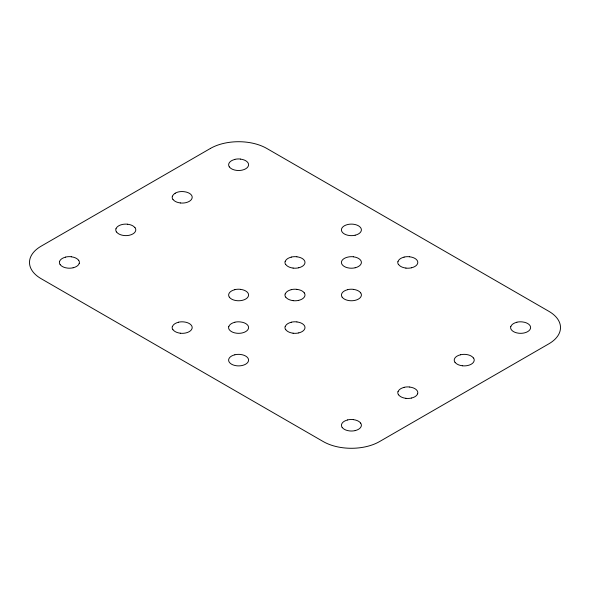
<?xml version="1.0" encoding="UTF-8"?>
<svg xmlns="http://www.w3.org/2000/svg" width="590" height="590" viewBox="0 0 590 590"><rect width="100%" height="100%" fill="white"/><g stroke="black" fill="none" stroke-linecap="round" stroke-linejoin="round"><path stroke-width="0.89" d="M60.165 264.615A9.934 5.73 0 0 0 67.481 268.089A10.001 5.775 0 0 0 73.138 267.772M59.612 261.37A9.934 5.73 0 0 1 65.63 257.144M65.63 257.063A10.001 5.775 0 0 1 71.287 256.746M78.654 260.249A10.001 5.775 0 0 1 79.208 263.516M79.171 263.538A9.927 5.73 0 0 1 73.16 267.757M71.309 256.82A9.927 5.73 0 0 1 78.625 260.293M60.143 264.6A10.001 5.775 0 0 1 59.597 261.333M116.636 232.04A9.927 5.73 0 0 0 123.944 235.506A10.001 5.775 0 0 0 129.542 235.204A9.927 5.73 0 0 0 135.575 230.97A10.001 5.775 0 0 0 135.058 227.688M116.518 232.018A10.001 5.775 0 0 1 115.972 228.758M116.001 228.773A9.927 5.73 0 0 1 122.012 224.547A10.001 5.775 0 0 1 127.691 224.222M127.632 224.23A9.927 5.73 0 0 1 134.94 227.703M180.348 202.945A9.927 5.73 0 0 1 173.04 199.472M172.494 196.234A9.927 5.73 0 0 1 175.23 193.262M180.289 202.96A10.001 5.775 0 0 0 185.946 202.643A9.927 5.73 0 0 0 191.979 198.402A10.001 5.775 0 0 0 191.462 195.12A9.927 5.73 0 0 0 184.124 191.691A10.001 5.775 0 0 0 178.446 191.934A9.927 5.73 0 0 0 175.142 193.232M172.922 199.457A10.001 5.775 0 0 1 172.376 196.19M229.377 166.918A9.927 5.73 0 0 0 236.693 170.392A10.001 5.775 0 0 0 242.35 170.075A9.927 5.73 0 0 0 248.383 165.842A10.008 5.775 0 0 0 247.837 162.575A9.927 5.73 0 0 0 240.521 159.13M234.842 159.455A9.927 5.73 0 0 0 228.832 163.673A10.001 5.775 0 0 0 229.318 166.889M234.842 159.366A10.001 5.775 0 0 1 240.499 159.049M342.185 427.44A9.927 5.73 0 0 0 349.501 430.906A10.001 5.775 0 0 0 355.128 430.612M347.65 419.969A9.927 5.73 0 0 0 341.64 424.195A10.001 5.775 0 0 0 342.163 427.425M360.645 423.089A10.001 5.775 0 0 1 361.191 426.356A9.927 5.73 0 0 1 355.18 430.582M347.621 419.91A10.001 5.775 0 0 1 353.277 419.593M353.329 419.638A9.927 5.73 0 0 1 360.645 423.111M417.595 393.796A9.927 5.73 0 0 1 411.584 398.014M405.964 398.331A9.927 5.73 0 0 1 398.648 394.858M398.102 391.613A9.927 5.73 0 0 1 404.113 387.394M409.733 387.077A9.927 5.73 0 0 1 417.049 390.55A10.001 5.775 0 0 1 417.624 393.781M411.562 398.029A10.001 5.775 0 0 1 405.905 398.346M398.538 394.843A10.001 5.775 0 0 1 397.992 391.576M404.054 387.328A10.001 5.775 0 0 1 409.711 387.011M462.368 365.763A9.927 5.73 0 0 1 455.052 362.297M462.309 365.778A10.001 5.775 0 0 0 467.966 365.461A9.927 5.73 0 0 0 473.999 361.228A10.001 5.775 0 0 0 473.505 357.96M454.971 362.297A10.001 5.775 0 0 1 454.425 359.03A9.927 5.73 0 0 1 460.436 354.811M460.488 354.782A10.001 5.775 0 0 1 466.144 354.465A9.927 5.73 0 0 1 473.372 357.96M510.851 326.499A9.927 5.73 0 0 1 516.862 322.28M510.8 326.447A10.001 5.775 0 0 0 511.346 329.714A9.927 5.73 0 0 0 518.713 333.217A10.001 5.775 0 0 0 524.37 332.9A9.927 5.73 0 0 0 530.403 328.667A10.001 5.775 0 0 0 529.857 325.4A9.927 5.73 0 0 0 522.541 321.948A10.001 5.775 0 0 0 516.862 322.192M342.185 297.183A9.927 5.73 0 0 0 349.501 300.649A10.001 5.775 0 0 0 355.158 300.332A9.927 5.73 0 0 0 361.191 296.099A10.001 5.775 0 0 0 360.674 292.817M347.65 289.712A9.927 5.73 0 0 0 341.64 293.938A10.001 5.775 0 0 0 342.163 297.168M347.65 289.638A10.001 5.775 0 0 1 353.307 289.321M353.336 289.38A9.927 5.73 0 0 1 360.645 292.854M298.776 300.325A9.927 5.73 0 0 0 304.787 296.099A10.001 5.775 0 0 0 304.241 292.832M293.156 300.642A9.927 5.73 0 0 1 285.84 297.168M285.294 293.923A9.927 5.73 0 0 1 291.305 289.697M296.925 289.38A9.927 5.73 0 0 1 304.241 292.854M298.717 300.354A10.001 5.775 0 0 1 293.06 300.671M285.693 297.168A10.001 5.775 0 0 1 285.147 293.901M291.217 289.646A10.001 5.775 0 0 1 296.873 289.329M228.832 326.499A9.927 5.73 0 0 1 234.842 322.28M228.773 326.447A10.001 5.775 0 0 0 229.318 329.714A9.927 5.73 0 0 0 236.693 333.217A10.001 5.775 0 0 0 242.35 332.9A9.927 5.73 0 0 0 248.383 328.667A10.008 5.775 0 0 0 247.837 325.4A9.927 5.73 0 0 0 240.521 321.956A10.001 5.775 0 0 0 234.842 322.192M355.128 267.786A10.001 5.775 0 0 1 349.472 268.103A9.927 5.73 0 0 1 342.185 264.615A10.001 5.775 0 0 1 341.617 261.333A9.927 5.73 0 0 1 347.65 257.151A10.001 5.775 0 0 1 353.277 256.768M355.18 267.757A9.934 5.738 0 0 0 361.191 263.538A10.001 5.775 0 0 0 360.645 260.271A9.934 5.738 0 0 0 353.329 256.812M411.584 267.757A9.927 5.73 0 0 0 417.595 263.538A10.001 5.775 0 0 0 417.049 260.271A9.927 5.73 0 0 0 409.733 256.82M405.964 268.074A9.927 5.73 0 0 1 398.656 264.6M398.102 261.355A9.927 5.73 0 0 1 404.121 257.137M411.532 267.786A10.001 5.775 0 0 1 405.876 268.103M398.508 264.6A10.001 5.775 0 0 1 397.962 261.333M404.025 257.085A10.001 5.775 0 0 1 409.681 256.768M298.776 267.757A9.927 5.73 0 0 0 304.787 263.538A10.001 5.775 0 0 0 304.241 260.271A9.927 5.73 0 0 0 296.925 256.82M293.156 268.074A9.927 5.73 0 0 1 285.84 264.6M285.294 261.355A9.927 5.73 0 0 1 291.305 257.137M298.724 267.786A10.001 5.775 0 0 1 293.068 268.103M285.707 264.6A10.001 5.775 0 0 1 285.162 261.333M291.224 257.085A10.001 5.775 0 0 1 296.881 256.768M355.128 235.218A10.001 5.775 0 0 1 349.472 235.535A9.927 5.73 0 0 1 342.185 232.047A10.001 5.775 0 0 1 341.617 228.773A9.934 5.738 0 0 1 347.635 224.547A10.001 5.775 0 0 1 353.307 224.222A9.927 5.73 0 0 1 360.623 227.688A10.001 5.775 0 0 1 361.191 230.97A9.927 5.73 0 0 1 355.18 235.189M234.872 354.782A10.001 5.775 0 0 1 240.528 354.465A9.927 5.73 0 0 1 247.815 357.953A10.001 5.775 0 0 1 248.383 361.228A9.927 5.73 0 0 1 242.372 365.453A10.001 5.775 0 0 1 236.693 365.778A9.927 5.73 0 0 1 229.377 362.312A10.001 5.775 0 0 1 228.809 359.03A9.927 5.73 0 0 1 234.82 354.811M298.776 332.885A9.927 5.73 0 0 0 304.787 328.667A10.001 5.775 0 0 0 304.241 325.4A9.927 5.73 0 0 0 296.925 321.948M293.156 333.203A9.927 5.73 0 0 1 285.84 329.729M285.294 326.484A9.927 5.73 0 0 1 291.305 322.265M298.724 332.915A10.001 5.775 0 0 1 293.068 333.232M285.707 329.729A10.001 5.775 0 0 1 285.162 326.469M291.224 322.214A10.001 5.775 0 0 1 296.881 321.897M180.348 333.203A9.927 5.73 0 0 1 173.032 329.729M172.479 326.484A9.927 5.73 0 0 1 178.497 322.265M180.26 333.232A10.001 5.775 0 0 0 185.916 332.915A9.927 5.73 0 0 0 191.979 328.667A10.001 5.775 0 0 0 191.433 325.4A9.927 5.73 0 0 0 184.117 321.948A10.001 5.775 0 0 0 178.409 322.214M172.892 329.729A10.001 5.775 0 0 1 172.346 326.462M229.377 297.183A9.927 5.73 0 0 0 236.693 300.649A10.001 5.775 0 0 0 242.35 300.332A9.927 5.73 0 0 0 248.383 296.099A10.001 5.775 0 0 0 247.837 292.832A9.927 5.73 0 0 0 240.521 289.38M234.842 289.712A9.927 5.73 0 0 0 228.832 293.938A10.001 5.775 0 0 0 229.333 297.154M234.842 289.638A10.001 5.775 0 0 1 240.499 289.321M210.394 148.459L41.182 246.155A39.714 22.929 0 0 0 32.421 253.774A40.002 23.091 0 0 0 30.23 266.835A39.707 22.929 0 0 0 41.182 278.716L323.202 441.541A39.714 22.929 0 0 0 336.396 446.601A39.995 23.091 0 0 0 359.022 447.862A39.714 22.929 0 0 0 379.606 441.541L548.818 343.845A39.707 22.929 0 0 0 557.58 336.226A39.995 23.091 0 0 0 559.77 323.165A39.714 22.929 0 0 0 548.818 311.284L266.798 148.459A39.707 22.929 0 0 0 253.604 143.4A40.002 23.091 0 0 0 230.978 142.138A39.707 22.929 0 0 0 210.394 148.459"/></g></svg>
